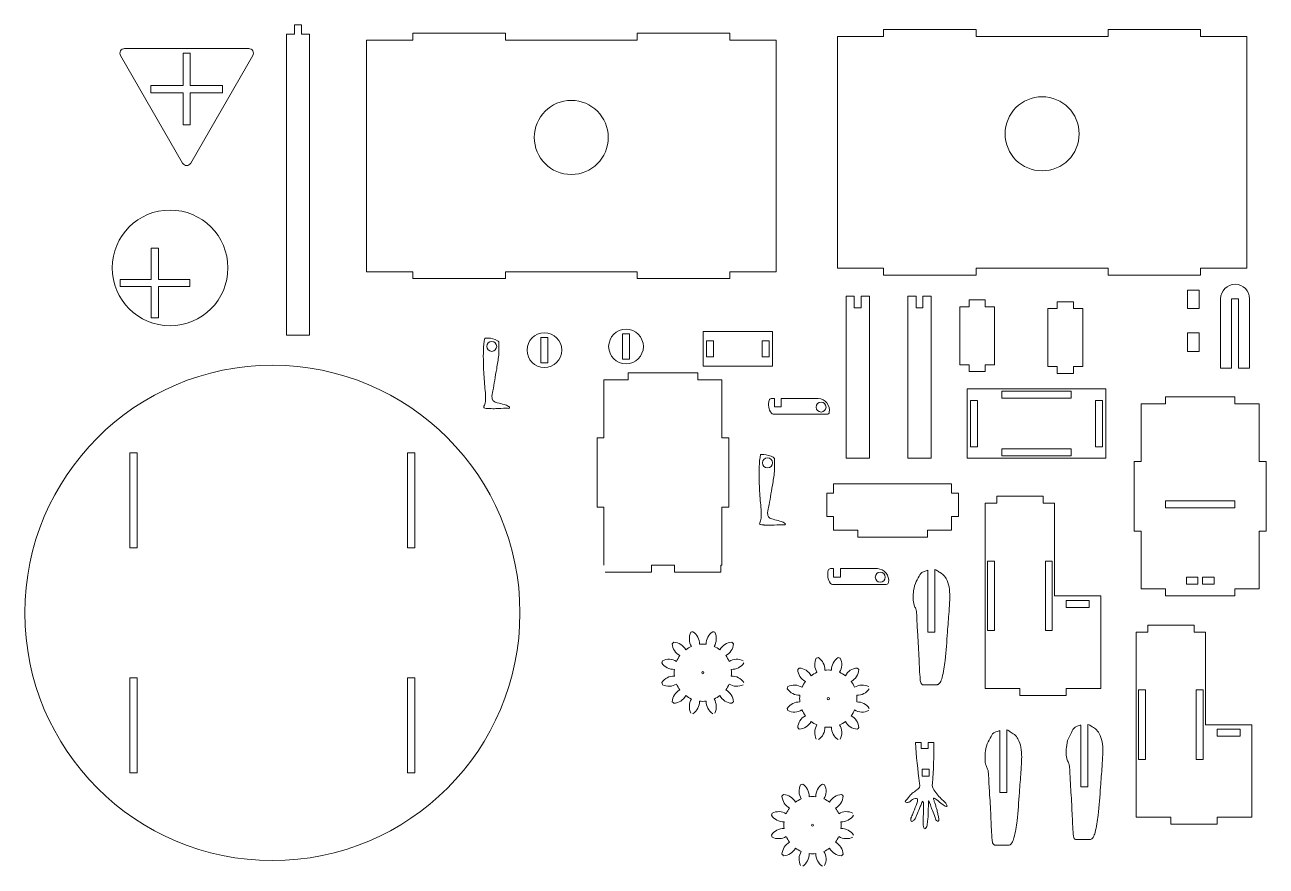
# Model space of a CAD drawing. Header units: millimetres. Extents: x -7 to 96, y -35 to 6.
# Drawn here: x -7 to 46.7, y -33.6 to 2.8 of the extents above; entities that cross this region are included whole.
import ezdxf

# ---------------------------------------------------------------- set-up
doc = ezdxf.new("R2010")
doc.units = ezdxf.units.MM

msp = doc.modelspace()

# ---------------------------------------------------------------- linework, layer by layer
at = {"color": 7, "linetype": 'Continuous', "lineweight": 15}
for p, q in [((4.665, 2.777), (4.665, 2.377)), ((4.965, 2.777), (4.665, 2.777)), ((4.965, 2.377), (4.965, 2.777)), ((4.315, 2.377), (4.315, -10.623)), ((4.665, 2.377), (4.315, 2.377)), ((5.315, 2.377), (4.965, 2.377)), ((5.315, -10.623), (5.315, 2.377)), ((9.774, 2.412), (9.774, 2.112)), ((13.774, 2.412), (9.774, 2.412)), ((13.774, 2.112), (13.774, 2.412)), ((19.474, 2.412), (19.474, 2.112)), ((23.474, 2.412), (19.474, 2.412)), ((23.474, 2.112), (23.474, 2.412)), ((28.124, 2.269), (28.124, -7.731)), ((30.124, 2.269), (28.124, 2.269)), ((30.124, 2.569), (30.124, 2.269)), ((34.124, 2.569), (30.124, 2.569)), ((34.124, 2.269), (34.124, 2.569)), ((39.824, 2.269), (34.124, 2.269)), ((39.824, 2.569), (39.824, 2.269)), ((43.824, 2.569), (39.824, 2.569)), ((43.824, 2.269), (43.824, 2.569)), ((45.824, 2.269), (43.824, 2.269)), ((45.824, -7.731), (45.824, 2.269)), ((2.685, 1.75), (-2.685, 1.75)), ((7.774, 2.112), (7.774, -7.888)), ((9.774, 2.112), (7.774, 2.112)), ((19.474, 2.112), (13.774, 2.112)), ((25.474, 2.112), (23.474, 2.112)), ((25.474, -7.888), (25.474, 2.112)), ((-2.858, 1.45), (-0.173, -3.2)), ((-0.155, 1.55), (0.155, 1.55)), ((-0.155, 1.55), (-0.155, 0.155)), ((0.155, 1.55), (0.155, 0.155)), ((0.173, -3.2), (2.858, 1.45)), ((-1.55, 0.155), (-0.155, 0.155)), ((-1.55, 0.155), (-1.55, -0.155)), ((0.155, 0.155), (1.55, 0.155)), ((1.55, 0.155), (1.55, -0.155)), ((-1.55, -0.155), (-0.155, -0.155)), ((-0.155, -0.155), (-0.155, -1.55)), ((0.155, -0.155), (0.155, -1.55)), ((0.155, -0.155), (1.55, -0.155)), ((-0.155, -1.55), (0.155, -1.55)), ((-1.218, -6.874), (-1.528, -6.874)), ((-1.528, -6.874), (-1.528, -8.224)), ((-1.218, -8.224), (-1.218, -6.874)), ((7.774, -7.888), (9.774, -7.888)), ((9.774, -7.888), (9.774, -8.188)), ((13.774, -7.888), (19.474, -7.888)), ((13.774, -8.188), (13.774, -7.888)), ((19.474, -7.888), (19.474, -8.188)), ((23.474, -8.188), (23.474, -7.888)), ((23.474, -7.888), (25.474, -7.888)), ((28.124, -7.731), (30.124, -7.731)), ((30.124, -7.731), (30.124, -8.031)), ((30.124, -8.031), (34.124, -8.031)), ((34.124, -7.731), (39.824, -7.731)), ((34.124, -8.031), (34.124, -7.731)), ((39.824, -7.731), (39.824, -8.031)), ((39.824, -8.031), (43.824, -8.031)), ((43.824, -8.031), (43.824, -7.731)), ((43.824, -7.731), (45.824, -7.731)), ((-1.528, -8.224), (-2.878, -8.224)), ((-2.878, -8.224), (-2.878, -8.534)), ((-2.878, -8.534), (-1.528, -8.534)), ((-1.528, -8.534), (-1.528, -9.884)), ((0.132, -8.224), (-1.218, -8.224)), ((-1.218, -9.884), (-1.218, -8.534)), ((-1.218, -8.534), (0.132, -8.534)), ((0.132, -8.534), (0.132, -8.224)), ((9.774, -8.188), (13.774, -8.188)), ((19.474, -8.188), (23.474, -8.188)), ((28.507, -8.947), (28.507, -15.947)), ((28.507, -8.947), (28.857, -8.947)), ((28.857, -8.947), (28.857, -9.447)), ((29.157, -8.947), (29.157, -9.447)), ((29.157, -8.947), (29.507, -8.947)), ((29.507, -8.947), (29.507, -15.947)), ((31.174, -8.947), (31.174, -15.947)), ((31.174, -8.947), (31.524, -8.947)), ((31.524, -8.947), (31.524, -9.447)), ((31.824, -8.947), (31.824, -9.447)), ((31.824, -8.947), (32.174, -8.947)), ((32.174, -8.947), (32.174, -15.947)), ((33.819, -9.105), (33.819, -9.405)), ((34.519, -9.105), (33.819, -9.105)), ((34.519, -9.405), (34.519, -9.105)), ((43.259, -8.684), (43.259, -9.484)), ((43.759, -8.684), (43.259, -8.684)), ((43.759, -9.484), (43.759, -8.684)), ((44.691, -9.057), (44.691, -12.057)), ((45.166, -9.057), (45.466, -9.057)), ((45.166, -12.057), (45.166, -9.057)), ((45.466, -9.057), (45.466, -12.057)), ((45.941, -12.057), (45.941, -9.057)), ((28.857, -9.447), (29.157, -9.447)), ((31.524, -9.447), (31.824, -9.447)), ((33.419, -9.405), (33.419, -11.905)), ((33.819, -9.405), (33.419, -9.405)), ((34.919, -9.405), (34.519, -9.405)), ((34.919, -11.905), (34.919, -9.405)), ((37.227, -9.484), (37.227, -11.984)), ((37.627, -9.484), (37.227, -9.484)), ((37.627, -9.184), (37.627, -9.484)), ((38.327, -9.184), (37.627, -9.184)), ((38.327, -9.484), (38.327, -9.184)), ((38.727, -9.484), (38.327, -9.484)), ((38.727, -11.984), (38.727, -9.484)), ((43.259, -9.484), (43.759, -9.484)), ((-1.528, -9.884), (-1.218, -9.884)), ((4.315, -10.623), (5.315, -10.623)), ((15.305, -10.727), (15.305, -11.827)), ((15.305, -10.727), (15.615, -10.727)), ((15.615, -10.727), (15.615, -11.827)), ((18.834, -10.57), (18.834, -11.67)), ((18.834, -10.57), (19.144, -10.57)), ((19.144, -10.57), (19.144, -11.67)), ((22.322, -10.469), (22.322, -11.969)), ((25.322, -10.469), (22.322, -10.469)), ((25.322, -11.969), (25.322, -10.469)), ((43.259, -10.532), (43.259, -11.332)), ((43.759, -10.532), (43.259, -10.532)), ((43.759, -11.332), (43.759, -10.532)), ((12.886, -10.753), (13.023, -10.753)), ((13.486, -10.923), (13.486, -11.488)), ((22.772, -10.869), (22.472, -10.869)), ((22.472, -10.869), (22.472, -11.569)), ((22.772, -11.569), (22.772, -10.869)), ((25.172, -10.869), (24.872, -10.869)), ((24.872, -10.869), (24.872, -11.569)), ((25.172, -11.569), (25.172, -10.869)), ((18.834, -11.67), (19.144, -11.67)), ((22.472, -11.569), (22.772, -11.569)), ((24.872, -11.569), (25.172, -11.569)), ((43.259, -11.332), (43.759, -11.332)), ((15.305, -11.827), (15.615, -11.827)), ((19.087, -12.261), (19.087, -12.561)), ((22.087, -12.261), (19.087, -12.261)), ((22.087, -12.561), (22.087, -12.261)), ((22.322, -11.969), (25.322, -11.969)), ((33.419, -11.905), (33.819, -11.905)), ((33.819, -11.905), (33.819, -12.205)), ((33.819, -12.205), (34.519, -12.205)), ((34.519, -12.205), (34.519, -11.905)), ((34.519, -11.905), (34.919, -11.905)), ((37.227, -11.984), (37.627, -11.984)), ((37.627, -11.984), (37.627, -12.284)), ((37.627, -12.284), (38.327, -12.284)), ((38.327, -12.284), (38.327, -11.984)), ((38.327, -11.984), (38.727, -11.984)), ((44.691, -12.057), (45.166, -12.057)), ((45.466, -12.057), (45.941, -12.057)), ((18.037, -12.561), (18.037, -15.061)), ((19.087, -12.561), (18.037, -12.561)), ((23.137, -12.561), (22.087, -12.561)), ((23.137, -15.061), (23.137, -12.561)), ((25.27, -13.368), (25.4, -13.368)), ((25.4, -13.368), (25.4, -13.729)), ((25.7, -13.368), (25.7, -13.729)), ((25.7, -13.368), (27.3, -13.368)), ((33.729, -12.947), (33.729, -15.947)), ((39.729, -12.947), (33.729, -12.947)), ((38.229, -13.047), (35.229, -13.047)), ((35.229, -13.047), (35.229, -13.347)), ((35.229, -13.347), (38.229, -13.347)), ((38.229, -13.347), (38.229, -13.047)), ((39.729, -15.947), (39.729, -12.947)), ((42.308, -13.29), (42.308, -13.59)), ((45.308, -13.29), (42.308, -13.29)), ((45.308, -13.59), (45.308, -13.29)), ((25.4, -13.729), (25.7, -13.729)), ((34.179, -13.447), (33.879, -13.447)), ((33.879, -13.447), (33.879, -15.447)), ((34.179, -15.447), (34.179, -13.447)), ((39.579, -13.447), (39.279, -13.447)), ((39.279, -13.447), (39.279, -15.447)), ((39.579, -15.447), (39.579, -13.447)), ((41.258, -13.59), (41.258, -16.09)), ((42.308, -13.59), (41.258, -13.59)), ((46.358, -13.59), (45.308, -13.59)), ((46.358, -16.09), (46.358, -13.59)), ((25.352, -14.046), (27.678, -14.046)), ((17.737, -15.061), (17.737, -18.061)), ((18.037, -15.061), (17.737, -15.061)), ((23.437, -15.061), (23.137, -15.061)), ((23.437, -18.061), (23.437, -15.061)), ((33.879, -15.447), (34.179, -15.447)), ((38.229, -15.547), (35.229, -15.547)), ((35.229, -15.547), (35.229, -15.847)), ((38.229, -15.847), (38.229, -15.547)), ((39.279, -15.447), (39.579, -15.447)), ((-2.45, -15.719), (-2.45, -19.819)), ((-2.14, -15.719), (-2.45, -15.719)), ((-2.14, -19.819), (-2.14, -15.719)), ((9.55, -15.719), (9.55, -19.819)), ((9.86, -15.719), (9.55, -15.719)), ((9.86, -19.819), (9.86, -15.719)), ((24.804, -15.788), (24.941, -15.788)), ((25.404, -15.958), (25.404, -16.523)), ((28.507, -15.947), (29.507, -15.947)), ((31.174, -15.947), (32.174, -15.947)), ((33.729, -15.947), (39.729, -15.947)), ((35.229, -15.847), (38.229, -15.847)), ((40.958, -16.09), (40.958, -19.09)), ((41.258, -16.09), (40.958, -16.09)), ((46.658, -16.09), (46.358, -16.09)), ((46.658, -19.09), (46.658, -16.09)), ((27.963, -17.058), (27.963, -17.458)), ((33.063, -17.058), (27.963, -17.058)), ((33.063, -17.458), (33.063, -17.058)), ((27.663, -17.458), (27.663, -18.458)), ((27.963, -17.458), (27.663, -17.458)), ((33.363, -17.458), (33.063, -17.458)), ((33.363, -18.458), (33.363, -17.458)), ((35.014, -17.592), (35.014, -17.892)), ((37.014, -17.592), (35.014, -17.592)), ((37.014, -17.892), (37.014, -17.592)), ((17.737, -18.061), (18.037, -18.061)), ((18.037, -18.061), (18.037, -20.561)), ((23.137, -18.061), (23.437, -18.061)), ((23.137, -20.561), (23.137, -18.061)), ((35.014, -17.892), (34.514, -17.892)), ((34.514, -17.892), (34.514, -25.892)), ((37.514, -17.892), (37.014, -17.892)), ((37.514, -21.892), (37.514, -17.892)), ((45.308, -17.79), (42.308, -17.79)), ((42.308, -17.79), (42.308, -18.09)), ((42.308, -18.09), (45.308, -18.09)), ((45.308, -18.09), (45.308, -17.79)), ((27.663, -18.458), (27.963, -18.458)), ((27.963, -18.458), (27.963, -19.058)), ((33.063, -18.458), (33.363, -18.458)), ((33.063, -19.058), (33.063, -18.458)), ((27.963, -19.058), (29.013, -19.058)), ((29.013, -19.058), (29.013, -19.358)), ((32.013, -19.358), (32.013, -19.058)), ((32.013, -19.058), (33.063, -19.058)), ((40.958, -19.09), (41.258, -19.09)), ((41.258, -19.09), (41.258, -21.59)), ((46.358, -19.09), (46.658, -19.09)), ((46.358, -21.59), (46.358, -19.09)), ((-2.45, -19.819), (-2.14, -19.819)), ((9.55, -19.819), (9.86, -19.819)), ((29.013, -19.358), (32.013, -19.358)), ((18.087, -20.861), (20.087, -20.861)), ((20.087, -20.561), (21.087, -20.561)), ((20.087, -20.861), (20.087, -20.561)), ((21.087, -20.561), (21.087, -20.861)), ((21.087, -20.861), (23.087, -20.861)), ((23.087, -20.561), (23.137, -20.561)), ((23.087, -20.861), (23.087, -20.561)), ((27.829, -20.716), (27.958, -20.716)), ((27.958, -20.716), (27.958, -21.077)), ((28.258, -20.716), (28.258, -21.077)), ((28.258, -20.716), (29.858, -20.716)), ((32.038, -23.456), (32.038, -20.783)), ((32.338, -20.757), (32.338, -23.456)), ((34.914, -20.392), (34.614, -20.392)), ((34.614, -20.392), (34.614, -23.392)), ((34.914, -23.392), (34.914, -20.392)), ((37.414, -20.392), (37.114, -20.392)), ((37.114, -20.392), (37.114, -23.392)), ((37.414, -23.392), (37.414, -20.392)), ((27.91, -21.394), (30.236, -21.394)), ((27.958, -21.077), (28.258, -21.077)), ((43.208, -21.09), (43.208, -21.39)), ((43.708, -21.09), (43.208, -21.09)), ((43.208, -21.39), (43.708, -21.39)), ((43.708, -21.39), (43.708, -21.09)), ((44.408, -21.09), (43.908, -21.09)), ((43.908, -21.09), (43.908, -21.39)), ((43.908, -21.39), (44.408, -21.39)), ((44.408, -21.39), (44.408, -21.09)), ((39.514, -21.892), (37.514, -21.892)), ((39.514, -25.892), (39.514, -21.892)), ((41.258, -21.59), (42.308, -21.59)), ((42.308, -21.59), (42.308, -21.89)), ((42.308, -21.89), (45.308, -21.89)), ((45.308, -21.59), (46.358, -21.59)), ((45.308, -21.89), (45.308, -21.59)), ((39.014, -22.092), (38.014, -22.092)), ((38.014, -22.092), (38.014, -22.392)), ((38.014, -22.392), (39.014, -22.392)), ((39.014, -22.392), (39.014, -22.092)), ((32.338, -23.456), (32.038, -23.456)), ((34.614, -23.392), (34.914, -23.392)), ((37.114, -23.392), (37.414, -23.392)), ((41.539, -23.457), (41.039, -23.457)), ((41.039, -23.457), (41.039, -31.457)), ((41.539, -23.157), (41.539, -23.457)), ((43.539, -23.157), (41.539, -23.157)), ((43.539, -23.457), (43.539, -23.157)), ((44.039, -23.457), (43.539, -23.457)), ((44.039, -27.457), (44.039, -23.457)), ((-2.45, -25.438), (-2.45, -29.538)), ((-2.14, -25.438), (-2.45, -25.438)), ((-2.14, -29.538), (-2.14, -25.438)), ((9.55, -25.438), (9.55, -29.538)), ((9.86, -25.438), (9.55, -25.438)), ((9.86, -29.538), (9.86, -25.438)), ((34.514, -25.892), (36.014, -25.892)), ((36.014, -25.892), (36.014, -26.192)), ((36.014, -26.192), (38.014, -26.192)), ((38.014, -25.892), (39.514, -25.892)), ((38.014, -26.192), (38.014, -25.892)), ((41.439, -25.957), (41.139, -25.957)), ((41.139, -25.957), (41.139, -28.957)), ((41.439, -28.957), (41.439, -25.957)), ((43.939, -25.957), (43.639, -25.957)), ((43.639, -25.957), (43.639, -28.957)), ((43.939, -28.957), (43.939, -25.957)), ((35.146, -30.383), (35.146, -27.71)), ((35.446, -27.684), (35.446, -30.383)), ((38.652, -30.144), (38.652, -27.471)), ((38.952, -27.445), (38.952, -30.144)), ((46.039, -27.457), (44.039, -27.457)), ((45.539, -27.657), (44.539, -27.657)), ((44.539, -27.657), (44.539, -27.957)), ((45.539, -27.957), (45.539, -27.657)), ((46.039, -31.457), (46.039, -27.457)), ((31.496, -28.232), (31.746, -28.232)), ((31.746, -28.232), (31.746, -28.482)), ((32.046, -28.232), (32.046, -28.482)), ((32.046, -28.232), (32.296, -28.232)), ((44.539, -27.957), (45.539, -27.957)), ((31.746, -28.482), (32.046, -28.482)), ((41.139, -28.957), (41.439, -28.957)), ((43.639, -28.957), (43.939, -28.957)), ((31.79, -29.378), (31.79, -29.678)), ((31.79, -29.378), (32.09, -29.378)), ((32.09, -29.378), (32.09, -29.678)), ((-2.45, -29.538), (-2.14, -29.538)), ((9.55, -29.538), (9.86, -29.538)), ((31.79, -29.678), (32.09, -29.678)), ((35.446, -30.383), (35.146, -30.383)), ((38.952, -30.144), (38.652, -30.144)), ((41.039, -31.457), (42.539, -31.457)), ((42.539, -31.457), (42.539, -31.757)), ((44.539, -31.457), (46.039, -31.457)), ((44.539, -31.757), (44.539, -31.457)), ((42.539, -31.757), (44.539, -31.757))]:
    msp.add_line(p, q, dxfattribs=at)
for centre, radius in [((16.624, -2.088), 1.6), ((36.974, -1.931), 1.6), ((-0.718, -7.724), 2.5), ((15.46, -11.277), 0.75), ((18.989, -11.12), 0.75), ((13.186, -11.113), 0.215), ((3.705, -22.629), 10.7), ((27.42, -13.736), 0.215), ((25.104, -16.148), 0.215), ((29.978, -21.084), 0.215), ((22.309, -25.212), 0.0469), ((27.731, -26.331), 0.0469), ((27.051, -31.797), 0.0469)]:
    msp.add_circle(centre, radius, dxfattribs=at)
for centre, radius, start, end in [((-2.685, 1.55), 0.2, 90, 210), ((2.685, 1.55), 0.2, 330, 90), ((0, -3.1), 0.2, 210, 330), ((45.316, -9.057), 0.625, 0, 180), ((12.955, -11.807), 1.056, 62.7535, 86.2968), ((13.392, -10.957), 0.1, 19.6822, 62.7535), ((25.27, -13.468), 0.1, 90, 163.6378), ((27.275, -13.877), 0.509, 350.2581, 87.2509), ((25.801, -13.624), 0.653, 163.6378, 215.6643), ((25.352, -13.946), 0.1, 215.6643, 270), ((27.678, -13.946), 0.1, 270, 350.2581), ((24.873, -16.841), 1.056, 62.7535, 86.2968), ((25.31, -15.992), 0.1, 19.6822, 62.7535), ((28.359, -20.972), 0.653, 163.6378, 215.6643), ((27.829, -20.816), 0.1, 90, 163.6378), ((29.833, -21.224), 0.509, 350.2581, 87.2509), ((27.91, -21.294), 0.1, 215.6643, 270), ((30.236, -21.294), 0.1, 270, 350.2581), ((22.351, -23.745), 0.625, 153.3443, 212.0111), ((22.309, -25.212), 1.822, 103.5248, 106.4752), ((21.539, -23.962), 0.625, 357.9889, 56.6557), ((23.079, -23.962), 0.625, 123.3443, 182.0111), ((22.309, -25.212), 1.822, 73.5248, 76.4752), ((22.267, -23.745), 0.625, 327.9889, 26.6557), ((22.309, -25.212), 1.822, 133.5248, 136.4752), ((21.611, -23.921), 0.625, 183.3443, 242.0111), ((21.018, -24.515), 0.625, 27.9889, 86.6557), ((22.309, -25.212), 1.237, 113.2561, 126.7439), ((22.309, -25.212), 1.237, 83.2561, 96.7439), ((22.309, -25.212), 1.237, 53.2561, 66.7439), ((23.6, -24.515), 0.625, 93.3443, 152.0111), ((23.007, -23.921), 0.625, 297.9889, 356.6557), ((22.309, -25.212), 1.822, 43.5248, 46.4752), ((20.842, -25.254), 0.625, 57.9889, 116.6557), ((22.309, -25.212), 1.237, 143.2561, 156.7439), ((22.309, -25.212), 1.237, 23.2561, 36.7439), ((23.776, -25.254), 0.625, 63.3443, 122.0111), ((27.772, -24.863), 0.625, 153.3443, 212.0111), ((27.731, -26.331), 1.822, 103.5248, 106.4752), ((26.961, -25.081), 0.625, 357.9889, 56.6557), ((28.5, -25.081), 0.625, 123.3443, 182.0111), ((27.731, -26.331), 1.822, 73.5248, 76.4752), ((27.689, -24.863), 0.625, 327.9889, 26.6557), ((22.309, -25.212), 1.822, 163.5248, 166.4752), ((21.059, -24.443), 0.625, 213.3443, 272.0111), ((22.309, -25.212), 1.237, 173.2561, 186.7439), ((23.559, -24.443), 0.625, 267.9889, 326.6557), ((22.309, -25.212), 1.237, 353.2561, 6.7439), ((27.731, -26.331), 1.822, 133.5248, 136.4752), ((27.033, -25.039), 0.625, 183.3443, 242.0111), ((26.439, -25.633), 0.625, 27.9889, 86.6557), ((27.731, -26.331), 1.237, 113.2561, 126.7439), ((27.731, -26.331), 1.237, 83.2561, 96.7439), ((27.731, -26.331), 1.237, 53.2561, 66.7439), ((29.022, -25.633), 0.625, 93.3443, 152.0111), ((28.428, -25.039), 0.625, 297.9889, 356.6557), ((27.731, -26.331), 1.822, 43.5248, 46.4752), ((21.059, -25.982), 0.625, 87.9889, 146.6557), ((22.309, -25.212), 1.822, 193.5248, 196.4752), ((20.842, -25.171), 0.625, 243.3443, 302.0111), ((22.309, -25.212), 1.237, 203.2561, 216.7439), ((22.309, -25.212), 1.237, 323.2561, 336.7439), ((23.776, -25.171), 0.625, 237.9889, 296.6557), ((23.559, -25.982), 0.625, 33.3443, 92.0111), ((26.263, -26.372), 0.625, 57.9889, 116.6557), ((27.731, -26.331), 1.237, 143.2561, 156.7439), ((27.731, -26.331), 1.237, 23.2561, 36.7439), ((29.198, -26.372), 0.625, 63.3443, 122.0111), ((21.611, -26.504), 0.625, 117.9889, 176.6557), ((21.018, -25.91), 0.625, 273.3443, 332.0111), ((22.309, -25.212), 1.237, 233.2561, 246.7439), ((22.309, -25.212), 1.237, 293.2561, 306.7439), ((23.6, -25.91), 0.625, 207.9889, 266.6557), ((23.007, -26.504), 0.625, 3.3443, 62.0111), ((27.731, -26.331), 1.822, 163.5248, 166.4752), ((26.481, -25.561), 0.625, 213.3443, 272.0111), ((27.731, -26.331), 1.237, 173.2561, 186.7439), ((28.981, -25.561), 0.625, 267.9889, 326.6557), ((27.731, -26.331), 1.237, 353.2561, 6.7439), ((22.309, -25.212), 1.822, 223.5248, 226.4752), ((22.351, -26.679), 0.625, 147.9889, 206.6557), ((21.539, -26.462), 0.625, 303.3443, 2.0111), ((22.309, -25.212), 1.237, 263.2561, 276.7439), ((23.079, -26.462), 0.625, 177.9889, 236.6557), ((22.267, -26.679), 0.625, 333.3443, 32.0111), ((22.309, -25.212), 1.822, 313.5248, 316.4752), ((26.481, -27.1), 0.625, 87.9889, 146.6557), ((27.731, -26.331), 1.822, 193.5248, 196.4752), ((26.263, -26.289), 0.625, 243.3443, 302.0111), ((27.731, -26.331), 1.237, 203.2561, 216.7439), ((27.731, -26.331), 1.237, 323.2561, 336.7439), ((29.198, -26.289), 0.625, 237.9889, 296.6557), ((28.981, -27.1), 0.625, 33.3443, 92.0111), ((27.033, -27.622), 0.625, 117.9889, 176.6557), ((26.439, -27.028), 0.625, 273.3443, 332.0111), ((27.731, -26.331), 1.237, 233.2561, 246.7439), ((27.731, -26.331), 1.237, 293.2561, 306.7439), ((29.022, -27.028), 0.625, 207.9889, 266.6557), ((28.428, -27.622), 0.625, 3.3443, 62.0111), ((27.731, -26.331), 1.822, 223.5248, 226.4752), ((27.772, -27.798), 0.625, 147.9889, 206.6557), ((26.961, -27.581), 0.625, 303.3443, 2.0111), ((27.731, -26.331), 1.237, 263.2561, 276.7439), ((28.5, -27.581), 0.625, 177.9889, 236.6557), ((27.689, -27.798), 0.625, 333.3443, 32.0111), ((27.731, -26.331), 1.822, 313.5248, 316.4752), ((54.643, -26.698), 23.198, 183.7912, 188.1657), ((15.274, -28.476), 17.024, 354.8896, 0.8235), ((27.051, -31.797), 1.822, 103.5248, 106.4752), ((26.282, -30.547), 0.625, 357.9889, 56.6557), ((27.821, -30.547), 0.625, 123.3443, 182.0111), ((27.051, -31.797), 1.822, 73.5248, 76.4752), ((27.051, -31.797), 1.822, 133.5248, 136.4752), ((26.354, -30.506), 0.625, 183.3443, 242.0111), ((25.76, -31.1), 0.625, 27.9889, 86.6557), ((27.093, -30.33), 0.625, 153.3443, 212.0111), ((27.051, -31.797), 1.237, 83.2561, 96.7439), ((27.01, -30.33), 0.625, 327.9889, 26.6557), ((28.343, -31.1), 0.625, 93.3443, 152.0111), ((27.749, -30.506), 0.625, 297.9889, 356.6557), ((27.051, -31.797), 1.822, 43.5248, 46.4752), ((27.051, -31.797), 1.237, 143.2561, 156.7439), ((27.051, -31.797), 1.237, 113.2561, 126.7439), ((27.051, -31.797), 1.237, 53.2561, 66.7439), ((27.051, -31.797), 1.237, 23.2561, 36.7439), ((27.051, -31.797), 1.822, 163.5248, 166.4752), ((25.801, -31.028), 0.625, 213.3443, 272.0111), ((25.584, -31.839), 0.625, 57.9889, 116.6557), ((27.051, -31.797), 1.237, 173.2561, 186.7439), ((28.518, -31.839), 0.625, 63.3443, 122.0111), ((28.301, -31.028), 0.625, 267.9889, 326.6557), ((27.051, -31.797), 1.237, 353.2561, 6.7439), ((25.801, -32.567), 0.625, 87.9889, 146.6557), ((28.301, -32.567), 0.625, 33.3443, 92.0111), ((27.051, -31.797), 1.822, 193.5248, 196.4752), ((25.584, -31.756), 0.625, 243.3443, 302.0111), ((26.354, -33.089), 0.625, 117.9889, 176.6557), ((27.051, -31.797), 1.237, 203.2561, 216.7439), ((27.051, -31.797), 1.237, 323.2561, 336.7439), ((27.749, -33.089), 0.625, 3.3443, 62.0111), ((28.518, -31.756), 0.625, 237.9889, 296.6557), ((27.051, -31.797), 1.822, 223.5248, 226.4752), ((25.76, -32.495), 0.625, 273.3443, 332.0111), ((27.051, -31.797), 1.237, 233.2561, 246.7439), ((27.093, -33.264), 0.625, 147.9889, 206.6557), ((26.282, -33.047), 0.625, 303.3443, 2.0111), ((27.051, -31.797), 1.237, 263.2561, 276.7439), ((27.821, -33.047), 0.625, 177.9889, 236.6557), ((27.051, -31.797), 1.237, 293.2561, 306.7439), ((27.01, -33.264), 0.625, 333.3443, 32.0111), ((28.343, -32.495), 0.625, 207.9889, 266.6557), ((27.051, -31.797), 1.822, 313.5248, 316.4752)]:
    msp.add_arc(centre, radius, start, end, dxfattribs=at)
for points, knots in [([(12.886, -10.753), (12.817, -11.1), (12.816, -11.733), (12.856, -12.619), (12.925, -13.182), (12.912, -13.509), (12.898, -13.611), (12.848, -13.684), (12.839, -13.756), (12.911, -13.799), (12.979, -13.788), (13.05, -13.798), (13.168, -13.805), (13.422, -13.81), (13.678, -13.782), (13.868, -13.789), (13.924, -13.797), (13.967, -13.758), (13.944, -13.734), (13.932, -13.716), (13.861, -13.671), (13.689, -13.617), (13.474, -13.555), (13.25, -13.505), (13.164, -13.287), (13.254, -12.985), (13.312, -12.562), (13.405, -12.049), (13.468, -11.685), (13.486, -11.488)], [0, 0, 0, 0, 0.1404112, 0.2508819, 0.3540659, 0.3648908, 0.3816999, 0.3935754, 0.4006471, 0.4068203, 0.4230937, 0.4277562, 0.434983, 0.4705141, 0.5286271, 0.53731, 0.5460824, 0.5512919, 0.5539203, 0.5576601, 0.5601358, 0.5871672, 0.6281722, 0.6528001, 0.671012, 0.7135818, 0.7745729, 0.8421371, 0.9211811, 0.9211811, 0.9211811, 0.9211811]), ([(24.804, -15.788), (24.735, -16.135), (24.734, -16.767), (24.774, -17.653), (24.843, -18.217), (24.83, -18.544), (24.816, -18.646), (24.766, -18.719), (24.757, -18.79), (24.829, -18.834), (24.897, -18.822), (24.968, -18.833), (25.086, -18.839), (25.34, -18.845), (25.596, -18.817), (25.786, -18.824), (25.842, -18.832), (25.885, -18.793), (25.862, -18.769), (25.85, -18.751), (25.779, -18.705), (25.607, -18.652), (25.392, -18.59), (25.168, -18.54), (25.082, -18.321), (25.172, -18.02), (25.23, -17.597), (25.323, -17.084), (25.386, -16.72), (25.404, -16.523)], [0, 0, 0, 0, 0.1404112, 0.2508819, 0.3540659, 0.3648908, 0.3816999, 0.3935754, 0.4006471, 0.4068203, 0.4230937, 0.4277562, 0.434983, 0.4705141, 0.5286271, 0.53731, 0.5460824, 0.5512919, 0.5539203, 0.5576601, 0.5601358, 0.5871672, 0.6281722, 0.6528001, 0.671012, 0.7135818, 0.7745729, 0.8421371, 0.9211811, 0.9211811, 0.9211811, 0.9211811]), ([(32.038, -20.783), (32.004, -20.799), (31.731, -20.866), (31.671, -21.047), (31.465, -21.369), (31.408, -21.703), (31.39, -22.02), (31.417, -22.262), (31.514, -22.435), (31.551, -22.61), (31.56, -22.981), (31.606, -23.66), (31.659, -24.562), (31.678, -25.239), (31.717, -25.634), (31.769, -25.743), (31.87, -25.728), (31.92, -25.73), (32.004, -25.731), (32.058, -25.732), (32.118, -25.73)], [0.0272532, 0.0272532, 0.0272532, 0.0272532, 0.0465589, 0.0963849, 0.1587294, 0.2281856, 0.2719819, 0.3230802, 0.3512998, 0.3731377, 0.4146632, 0.5434284, 0.7251261, 0.8824971, 0.8940142, 0.9299595, 0.9434009, 0.9606827, 0.9663426, 1, 1, 1, 1]), ([(32.118, -25.73), (32.165, -25.731), (32.23, -25.73), (32.333, -25.73), (32.391, -25.733), (32.484, -25.727), (32.595, -25.615), (32.7, -25.26), (32.814, -24.522), (32.871, -23.57), (32.946, -22.652), (32.991, -22.003), (32.973, -21.517), (32.855, -21.178), (32.695, -20.949), (32.456, -20.829), (32.414, -20.776), (32.338, -20.757)], [0.0259346, 0.0259346, 0.0259346, 0.0259346, 0.0524415, 0.0577687, 0.0768241, 0.0819555, 0.1067006, 0.1458406, 0.2743359, 0.4837148, 0.6346003, 0.7445072, 0.816414, 0.8813359, 0.9238562, 0.9597518, 1, 1, 1, 1]), ([(35.146, -27.71), (35.112, -27.726), (34.839, -27.793), (34.779, -27.974), (34.573, -28.296), (34.516, -28.63), (34.498, -28.947), (34.525, -29.19), (34.622, -29.362), (34.659, -29.537), (34.668, -29.908), (34.714, -30.587), (34.767, -31.49), (34.786, -32.166), (34.825, -32.561), (34.877, -32.67), (34.978, -32.655), (35.028, -32.657), (35.112, -32.659), (35.166, -32.66), (35.226, -32.658)], [0.0272532, 0.0272532, 0.0272532, 0.0272532, 0.0465589, 0.0963849, 0.1587294, 0.2281856, 0.2719819, 0.3230802, 0.3512998, 0.3731377, 0.4146632, 0.5434284, 0.7251261, 0.8824971, 0.8940142, 0.9299595, 0.9434009, 0.9606827, 0.9663426, 1, 1, 1, 1]), ([(35.226, -32.658), (35.273, -32.658), (35.338, -32.658), (35.441, -32.658), (35.499, -32.661), (35.592, -32.654), (35.703, -32.542), (35.808, -32.187), (35.922, -31.449), (35.979, -30.497), (36.054, -29.579), (36.099, -28.93), (36.081, -28.445), (35.963, -28.106), (35.803, -27.876), (35.564, -27.756), (35.522, -27.703), (35.446, -27.684)], [0.0259346, 0.0259346, 0.0259346, 0.0259346, 0.0524415, 0.0577687, 0.0768241, 0.0819555, 0.1067006, 0.1458406, 0.2743359, 0.4837148, 0.6346003, 0.7445072, 0.816414, 0.8813359, 0.9238562, 0.9597518, 1, 1, 1, 1]), ([(38.652, -27.471), (38.619, -27.487), (38.346, -27.554), (38.286, -27.735), (38.079, -28.057), (38.023, -28.391), (38.005, -28.708), (38.031, -28.951), (38.128, -29.123), (38.165, -29.298), (38.175, -29.669), (38.22, -30.348), (38.274, -31.251), (38.293, -31.927), (38.331, -32.322), (38.383, -32.431), (38.484, -32.416), (38.535, -32.418), (38.618, -32.42), (38.673, -32.421), (38.732, -32.419)], [0.0272532, 0.0272532, 0.0272532, 0.0272532, 0.0465589, 0.0963849, 0.1587294, 0.2281856, 0.2719819, 0.3230802, 0.3512998, 0.3731377, 0.4146632, 0.5434284, 0.7251261, 0.8824971, 0.8940142, 0.9299595, 0.9434009, 0.9606827, 0.9663426, 1, 1, 1, 1]), ([(38.732, -32.419), (38.78, -32.419), (38.844, -32.419), (38.948, -32.419), (39.005, -32.422), (39.098, -32.415), (39.21, -32.303), (39.314, -31.948), (39.428, -31.21), (39.486, -30.258), (39.56, -29.34), (39.606, -28.691), (39.588, -28.206), (39.47, -27.867), (39.31, -27.638), (39.07, -27.517), (39.029, -27.464), (38.952, -27.445)], [0.0259346, 0.0259346, 0.0259346, 0.0259346, 0.0524415, 0.0577687, 0.0768241, 0.0819555, 0.1067006, 0.1458406, 0.2743359, 0.4837148, 0.6346003, 0.7445072, 0.816414, 0.8813359, 0.9238562, 0.9597518, 1, 1, 1, 1]), ([(31.68, -29.993), (31.733, -30.126), (31.585, -30.279), (31.389, -30.385), (31.235, -30.542), (31.17, -30.662), (31.016, -30.787), (31.184, -30.838), (31.31, -30.744), (31.424, -30.631), (31.574, -30.641), (31.607, -30.733), (31.538, -30.931), (31.436, -31.156), (31.358, -31.4), (31.267, -31.543), (31.332, -31.645), (31.384, -31.621), (31.447, -31.586), (31.503, -31.48), (31.581, -31.311), (31.672, -31.102), (31.732, -30.933), (31.836, -30.667), (31.854, -31.044), (31.847, -31.257), (31.832, -31.564), (31.82, -31.762), (31.878, -32.009), (31.985, -31.893), (32.006, -31.756), (32.037, -31.567), (32.047, -31.35), (32.05, -31.104), (32.067, -30.932), (32.049, -30.619), (32.173, -31.001), (32.25, -31.211), (32.336, -31.401), (32.39, -31.628), (32.533, -31.621), (32.489, -31.44), (32.469, -31.294), (32.424, -31.12), (32.37, -30.947), (32.326, -30.807), (32.225, -30.516), (32.54, -30.827), (32.884, -31.057), (32.851, -30.899), (32.783, -30.809), (32.628, -30.69), (32.412, -30.424), (32.198, -30.204), (32.23, -29.993)], [0, 0, 0, 0, 0.034557, 0.057171, 0.068151, 0.098637, 0.104139, 0.115965, 0.128947, 0.153767, 0.162728, 0.164167, 0.182206, 0.220911, 0.240004, 0.260619, 0.265391, 0.269659, 0.275164, 0.287715, 0.303287, 0.332625, 0.351967, 0.366761, 0.389691, 0.414735, 0.449814, 0.470499, 0.487839, 0.495726, 0.507069, 0.531104, 0.551931, 0.573033, 0.602578, 0.612823, 0.644235, 0.658343, 0.691155, 0.709442, 0.713371, 0.728485, 0.746571, 0.765207, 0.780649, 0.80028, 0.814023, 0.851718, 0.88088, 0.883953, 0.89641, 0.914328, 0.942058, 1, 1, 1, 1])]:
    msp.add_open_spline(points, degree=3, knots=knots, dxfattribs=at)

doc.saveas('drawing.dxf')
